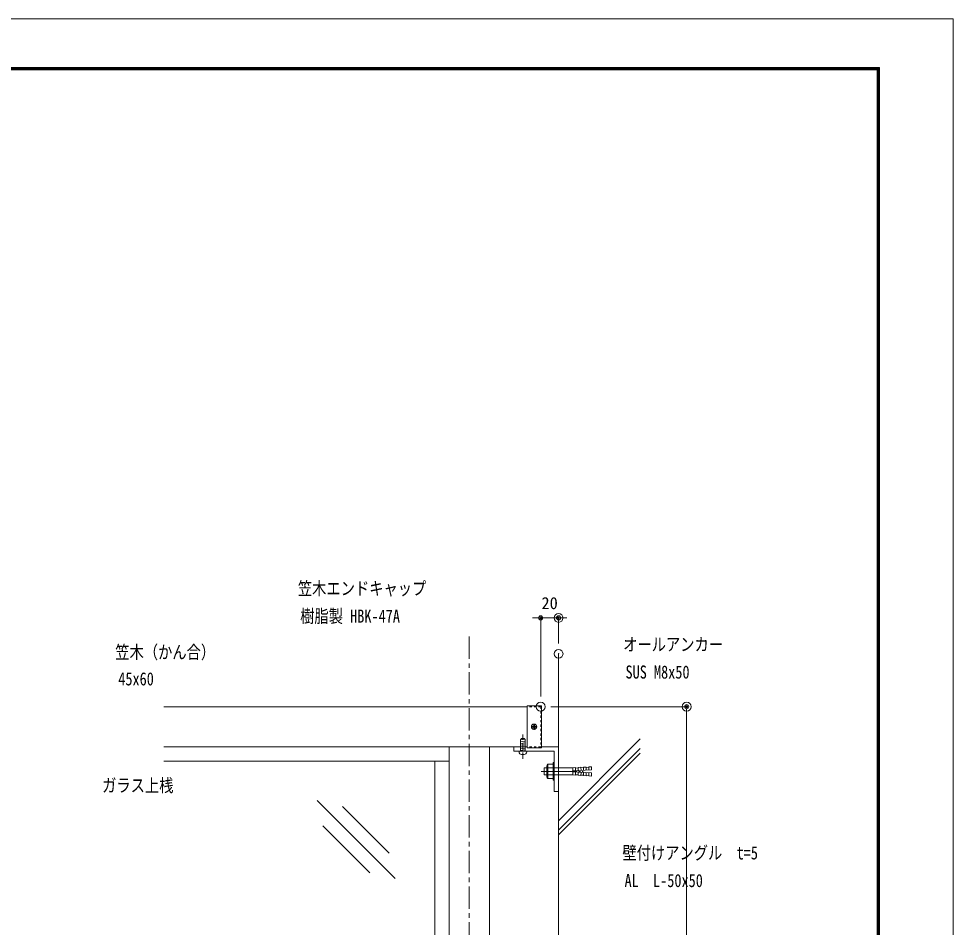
# Model space of a CAD drawing. Units: millimetres, scale not verified. Extents: x -3580 to 3580, y -1188 to 1188.
# Drawn here: x 2532 to 3580, y 170 to 1188 of the extents above; entities that cross this region are included whole.
import ezdxf
from ezdxf.enums import TextEntityAlignment as Align

# ---------------------------------------------------------------- set-up
doc = ezdxf.new("R2010")
doc.units = ezdxf.units.MM
doc.header["$LTSCALE"] = 20
doc.header["$PDMODE"] = 32
doc.header["$PDSIZE"] = 10
for name, pattern in [('USER1', [2, 1.25, -0.25, 0.25, -0.25]), ('USER3', [0.375, 0.25, -0.125]), ('USER5', [0.25, 0.125, -0.125]), ('USER6', [2.3, 2, -0.1, 0.1, -0.1])]:
    doc.linetypes.add(name, pattern=pattern)
for name, color, linetype, lineweight in [('0-0_0', 7, 'Continuous', 18), ('0-1_DEFPOINTS', 7, 'Continuous', 18), ('0-4_WAKU', 7, 'Continuous', 18), ('0-5_6ﾊｯﾁﾝｸﾞ', 4, 'Continuous', 18), ('0-6_51破線ｱﾙﾐ', 3, 'USER3', 18), ('0-7_2躯体線', 4, 'Continuous', 18), ('0-8_3中心線', 2, 'USER1', 18), ('0-A_1手摺寸法', 7, 'Continuous', 18), ('0-B_42ｱﾙﾐ部品', 6, 'Continuous', 18)]:
    doc.layers.add(name, color=color, linetype=linetype, lineweight=lineweight)
doc.layers.add('0-2_MOJI', color=7, linetype='Continuous')
doc.styles.add('ＭＳ ゴシック', font='')
doc.styles.get('ＭＳ ゴシック').set_extended_font_data('MS Gothic')

# ---------------------------------------------------------------- blocks, each defined once
blk = doc.blocks.new('A$C43F735A4')
at = {"layer": '0-5_6ﾊｯﾁﾝｸﾞ'}
for p, q in [((5, 15.42), (1, 14.95)), ((5, 15.42), (1, 14.95)), ((1.25, 14.99), (1.66, 15.99)), ((1.25, 5.99), (1.25, 14.99)), ((4.34, 15.99), (1.66, 15.99)), ((4.75, 14.99), (4.34, 15.99)), ((4.75, 5.99), (4.75, 14.99)), ((5, 14.01), (1, 13.54)), ((5, 14.01), (1, 13.54)), ((5, 12.6), (1, 12.13)), ((5, 12.6), (1, 12.13)), ((5, 11.19), (1, 10.72)), ((5, 11.19), (1, 10.72)), ((5, 9.78), (1, 9.31)), ((5, 9.78), (1, 9.31)), ((5, 8.37), (1, 7.9)), ((5, 8.37), (1, 7.9)), ((0, 5.49), (0, 5.79)), ((5.8, 5.99), (0.2, 5.99)), ((5, 7.06), (1, 6.59)), ((5, 7.06), (1, 6.59)), ((4, 3.49), (2, 3.49)), ((6, 5.49), (6, 5.79))]:
    blk.add_line(p, q, dxfattribs=at)
for centre, radius, start, end in [((0.2, 5.79), 0.2, 90, 180), ((2, 5.49), 2, 180, 270), ((4, 5.49), 2, 270, 0), ((5.8, 5.79), 0.2, 0, 90)]:
    blk.add_arc(centre, radius, start, end, dxfattribs=at)
at = {"layer": '0-6_51破線ｱﾙﾐ'}
blk.add_line((3, 0), (3, 19.15), dxfattribs=at)
blk = doc.blocks.new('_ORIGIN2')
at = {"layer": '0-0_0'}
blk.add_line((-0.5, 0), (-1, 0), dxfattribs=at)
for radius in [0.5, 0.25]:
    blk.add_circle((0, 0), radius, dxfattribs=at)
blk = doc.blocks.new('D115')
at = {"layer": '0-1_DEFPOINTS'}
for p in [(5176.91, 940.56), (5176.91, 900.28), (5156.91, 841.05)]:
    blk.add_point(p, dxfattribs=at)
at = {"layer": '0-A_1手摺寸法'}
for p, q in [((5152.31, 940.56), (5147.71, 940.56)), ((5156.91, 852.55), (5156.91, 940.56)), ((5156.91, 940.56), (5176.91, 940.56)), ((5176.91, 911.78), (5176.91, 940.56)), ((5181.51, 940.56), (5186.11, 940.56))]:
    blk.add_line(p, q, dxfattribs=at)
at = {"layer": '0-A_1手摺寸法', "xscale": 4.6, "yscale": 4.6}
blk.add_blockref('_ORIGIN2', (5156.91, 940.56), dxfattribs=at)
at = {"layer": '0-A_1手摺寸法', "xscale": 4.6, "yscale": 4.6, "rotation": 180}
blk.add_blockref('_ORIGIN2', (5176.91, 940.56), dxfattribs=at)
at = {"layer": '0-A_1手摺寸法', "style": 'ＭＳ ゴシック'}
blk.add_text('20', height=13.49, dxfattribs=at).set_placement((5157.71, 946.31), align=Align.BOTTOM_LEFT)
blk = doc.blocks.new('D113')
at = {"layer": '0-1_DEFPOINTS'}
for p in [(5156.91, 841.05), (5320.46, 841.05)]:
    blk.add_point(p, dxfattribs=at)
at = {"layer": '0-A_1手摺寸法'}
for p, q in [((5168.41, 841.05), (5320.46, 841.05)), ((5320.46, -254.35), (5320.46, 836.45))]:
    blk.add_line(p, q, dxfattribs=at)
at = {"layer": '0-A_1手摺寸法', "xscale": 4.6, "yscale": 4.6, "rotation": 90}
blk.add_blockref('_ORIGIN2', (5320.46, 841.05), dxfattribs=at)

msp = doc.modelspace()

# ---------------------------------------------------------------- linework, layer by layer
at = {"layer": '0-0_0'}
for p, q in [((3102.37, 417.11), (2694.87, 417.11)), ((3118.37, 418.11), (3102.37, 418.11)), ((3102.37, 418.11), (3102.37, 371.11)), ((3118.37, 418.11), (3118.37, 371.11)), ((3102.37, 372.11), (2694.87, 372.11)), ((3014.87, 372.11), (3014.87, 99.58)), ((3059.87, 99.58), (3059.87, 372.11)), ((3118.37, 371.11), (3102.37, 371.11))]:
    msp.add_line(p, q, dxfattribs=at)
at = {"layer": '0-0_0', "linetype": 'USER5'}
for p, q in [((3117.37, 417.11), (3102.37, 417.11)), ((3117.37, 417.11), (3117.37, 372.11)), ((3117.37, 372.11), (3102.37, 372.11))]:
    msp.add_line(p, q, dxfattribs=at)
at = {"layer": '0-1_DEFPOINTS', "color": 5}
for p, q in [((3579.8, 1188), (215.8, 1188)), ((3579.8, -1188), (3579.8, 1188))]:
    msp.add_line(p, q, dxfattribs=at)
at = {"layer": '0-4_WAKU'}
for p, q in [((3497, 1133.2), (294.6, 1133.2)), ((3496.4, 1132.6), (295.2, 1132.6)), ((3495.8, 1132), (295.8, 1132)), ((3495.2, 1131.4), (296.4, 1131.4)), ((3495.2, -1127.4), (3495.2, 1131.4)), ((3495.8, -1128), (3495.8, 1132)), ((3496.4, -1128.6), (3496.4, 1132.6)), ((3497, -1129.2), (3497, 1133.2)), ((3494.6, 1130.8), (297, 1130.8)), ((3494.6, -1126.8), (3494.6, 1130.8))]:
    msp.add_line(p, q, dxfattribs=at)
at = {"layer": '0-5_6ﾊｯﾁﾝｸﾞ'}
for p, q in [((3113.17, 394.61), (3106.57, 394.61)), ((3108.99, 394.98), (3107.46, 394.98)), ((3107.46, 394.23), (3107.46, 394.98)), ((3108.99, 394.23), (3107.46, 394.23)), ((3109.49, 397.01), (3109.49, 395.48)), ((3109.49, 397.01), (3110.24, 397.01)), ((3109.49, 392.2), (3109.49, 393.73)), ((3109.49, 392.2), (3110.24, 392.2)), ((3109.87, 391.31), (3109.87, 397.91)), ((3110.24, 397.01), (3110.24, 395.48)), ((3110.24, 392.2), (3110.24, 393.73)), ((3110.74, 394.98), (3112.27, 394.98)), ((3110.74, 394.23), (3112.27, 394.23)), ((3112.27, 394.23), (3112.27, 394.98)), ((2866.75, 311.92), (2954.21, 224.46)), ((2895.18, 305.37), (2947.66, 252.89)), ((2873.3, 283.49), (2925.78, 231.01))]:
    msp.add_line(p, q, dxfattribs=at)
msp.add_circle((3109.87, 394.61), 3, dxfattribs=at)
for centre, start, end in [((3108.99, 395.48), 270, 0), ((3108.99, 393.73), 0, 90), ((3110.74, 395.48), 180, 270), ((3110.74, 393.73), 90, 180)]:
    msp.add_arc(centre, 0.5, start, end, dxfattribs=at)
at = {"layer": '0-7_2躯体線'}
for p, q in [((3137.37, 476.34), (3137.37, -791.43)), ((3137.37, 289.31), (3228.95, 380.9)), ((3137.37, 278.7), (3228.95, 370.29)), ((3137.37, 273.41), (3228.95, 365))]:
    msp.add_line(p, q, dxfattribs=at)
at = {"layer": '0-8_3中心線'}
msp.add_line((3037.37, 495.61), (3037.37, -792.62), dxfattribs=at)
at = {"layer": '0-8_3中心線', "linetype": 'USER6'}
msp.add_line((3117.98, 344.61), (3164.78, 344.61), dxfattribs=at)
at = {"layer": '0-B_42ｱﾙﾐ部品'}
for p, q in [((2694.87, 372.11), (3014.87, 372.11)), ((3102.37, 372.11), (3087.37, 372.11)), ((3087.37, 372.11), (3087.37, 367.11)), ((3132.37, 367.11), (3087.37, 367.11)), ((3137.37, 372.11), (3118.37, 372.11)), ((3132.37, 322.11), (3132.37, 367.11)), ((3137.37, 322.11), (3137.37, 372.11)), ((2694.87, 356.11), (3014.87, 356.11)), ((2998.87, 356.11), (2998.87, 99.58)), ((3121.18, 348.61), (3124.38, 348.61)), ((3121.18, 348.61), (3121.18, 340.61)), ((3124.38, 350.61), (3124.38, 338.61)), ((3125.38, 352.61), (3125.38, 336.61)), ((3125.38, 352.61), (3131.38, 352.61)), ((3125.38, 348.61), (3131.38, 348.61)), ((3131.38, 354.61), (3131.38, 334.61)), ((3131.38, 354.61), (3132.37, 354.61)), ((3132.37, 354.61), (3132.37, 334.61)), ((3132.37, 348.59), (3153.2, 348.64)), ((3152.93, 345.11), (3174.38, 346.35)), ((3153.2, 348.64), (3156.19, 348.81)), ((3153.4, 345.14), (3153.2, 348.64)), ((3156.19, 348.81), (3156.39, 345.33)), ((3156.22, 348.31), (3159.22, 348.48)), ((3156.55, 348.33), (3159.22, 348.48)), ((3159.19, 348.98), (3162.18, 349.16)), ((3159.19, 348.98), (3159.39, 345.5)), ((3159.52, 349), (3162.52, 349.18)), ((3162.52, 349.18), (3162.72, 345.69)), ((3162.54, 348.68), (3165.21, 348.83)), ((3162.54, 348.68), (3165.12, 348.82)), ((3165.18, 349.33), (3168.17, 349.5)), ((3165.18, 349.33), (3165.38, 345.85)), ((3168.17, 349.5), (3168.37, 346.02)), ((3168.2, 349), (3171.2, 349.18)), ((3171.17, 349.67), (3174.18, 349.85)), ((3171.17, 349.67), (3171.37, 346.19)), ((3174.38, 346.4), (3174.18, 349.85)), ((3121.18, 340.61), (3124.38, 340.61)), ((3125.38, 340.61), (3131.38, 340.61)), ((3125.38, 336.61), (3131.38, 336.61)), ((3132.37, 340.61), (3153.43, 340.61)), ((3152.93, 344.11), (3152.93, 345.11)), ((3152.93, 344.11), (3174.38, 342.86)), ((3153.4, 344.07), (3153.2, 340.58)), ((3153.2, 340.58), (3156.19, 340.4)), ((3156.19, 340.4), (3156.39, 343.88)), ((3156.22, 340.9), (3159.22, 340.73)), ((3156.55, 340.88), (3159.22, 340.73)), ((3159.19, 340.23), (3159.39, 343.71)), ((3159.19, 340.23), (3162.18, 340.06)), ((3159.52, 340.21), (3162.52, 340.04)), ((3162.52, 340.04), (3162.72, 343.52)), ((3162.54, 340.54), (3165.21, 340.39)), ((3162.54, 340.54), (3165.12, 340.39)), ((3165.18, 339.89), (3165.38, 343.37)), ((3165.18, 339.89), (3168.17, 339.71)), ((3168.17, 339.71), (3168.37, 343.19)), ((3168.2, 340.21), (3171.2, 340.04)), ((3171.17, 339.54), (3171.37, 343.02)), ((3171.17, 339.54), (3174.18, 339.37)), ((3174.38, 342.82), (3174.18, 339.37)), ((3131.38, 334.61), (3132.37, 334.61)), ((3132.37, 322.11), (3137.37, 322.11))]:
    msp.add_line(p, q, dxfattribs=at)
for centre, radius, start, end in [((3126.88, 350.61), 2.5, 126.8699, 233.1301), ((3132.88, 344.61), 8.5, 151.92751, 208.07249), ((3126.88, 338.61), 2.5, 126.8699, 233.1301)]:
    msp.add_arc(centre, radius, start, end, dxfattribs=at)

# ---------------------------------------------------------------- block references
at = {"layer": '0-2_MOJI', "xscale": 1.428571, "yscale": 1.428571}
msp.add_blockref('A$C43F735A4', (3093.08, 358.55), dxfattribs=at)
at = {"layer": '0-A_1手摺寸法'}
for name in ['D115', 'D113']:
    msp.add_blockref(name, (-2039.54, -423.94), dxfattribs=at)

# ---------------------------------------------------------------- texts
at = {"layer": '0-0_0', "style": 'ＭＳ ゴシック', "width": 0.8}
for s, p in [('笠木エンドキャップ', (2845.2, 537.87)), ('樹脂製 HBK-47A', (2847.8, 506.89)), ('オールアンカー', (3209.78, 475.2)), ('笠木（かん合）', (2640.53, 466.52)), ('SUS M8x50', (3212.39, 444.21)), ('45x60', (2643.9, 436.59)), ('ガラス上桟', (2625.81, 317.18)), ('壁付けアングル\u3000t=5', (3208.93, 241.57)), ('AL\u3000L-50x50', (3211.31, 210.58))]:
    msp.add_text(s, height=14.66, dxfattribs=at).set_placement(p, align=Align.BOTTOM_LEFT)

doc.saveas('drawing.dxf')
